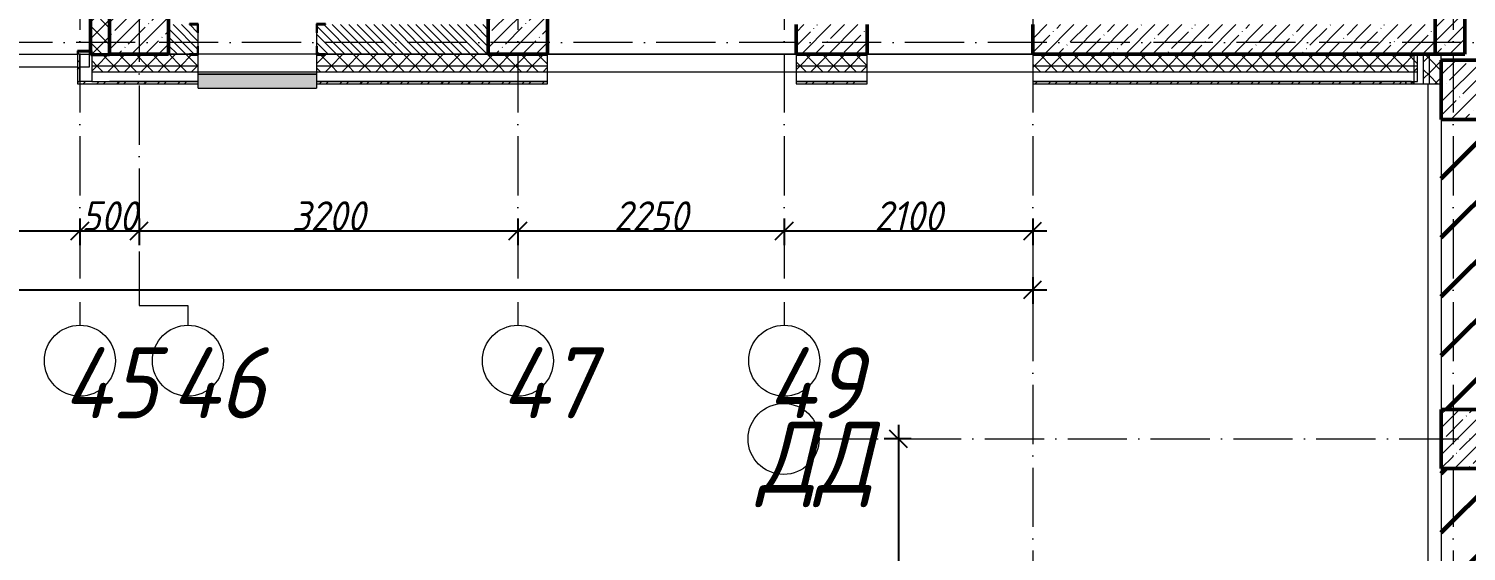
# Model space of a CAD drawing. Header units: millimetres. Extents: x -606178 to 312196, y -19338 to 632709.
# Drawn here: x -363262 to -351119, y 502776 to 507191 of the extents above; entities that cross this region are included whole.
import ezdxf

# ---------------------------------------------------------------- set-up
doc = ezdxf.new("R2010")
doc.units = ezdxf.units.MM
doc.linetypes.add('50_200_ШТРИХ_1Т_ш5_п1_п1_', pattern=[700, 500, -100, 0, -100])
for name, color, linetype, lineweight in [('6.4.1) Окр пт с инж. ПТ2.16', 3, 'Continuous', 60), ('A-____-____-DIMS', 7, 'Continuous', 9), ('A-GENM-____-MCUT', 7, 'Continuous', 25), ('A-GENM-____-OTLN', 7, 'Continuous', 9), ('A-GENM-____-OTLN-1', 7, 'Continuous', 25), ('A-GLAZ-____-OTLN', 7, 'Continuous', 9), ('A-WALL-____-MCUT', 7, 'Continuous', 13), ('A-WALL-____-MCUT-1', 7, 'Continuous', 9), ('A-WALL-____-MCUT-2', 7, 'Continuous', 50), ('A-WALL-____-OTLN', 7, 'Continuous', 9), ('A-WALL-____-PATT-1', 7, 'Continuous', 9), ('A-WALL-FNSH-MCUT-1', 7, 'Continuous', 9), ('S-COLS-____-MCUT', 7, 'Continuous', 50), ('S-COLS-____-OTLN', 7, 'Continuous', 9), ('S-GRID-____-IDEN', 7, 'Continuous', 9), ('S-GRID-____-OTLN', 7, 'Continuous', 9), ('S-GRID-____-OTLN-1', 7, '50_200_ШТРИХ_1Т_ш5_п1_п1_', 9)]:
    doc.layers.add(name, color=color, linetype=linetype, lineweight=lineweight)
doc.layers.add('A-GLAZ-____-OTLN-1', color=7, linetype='Continuous', lineweight=9, true_color=0xc0c0c0)
doc.styles.add('ISOCPEUR_I_9', font='isocpeui.ttf', dxfattribs={"width": 0.9, "height": 250})
doc.dimstyles.new('ISO-2_5_0_9К_БОЛЬШОЙ_ОСИ', dxfattribs={"dimscale": 304.8, "dimtxt": 248.995294, "dimasz": 0.492126, "dimexe": 0.393701, "dimexo": 0, "dimgap": 0, "dimtad": 1, "dimdec": 0, "dimzin": 0, "dimdsep": 46, "dimtxsty": 'ISOCPEUR_I_9', "dimblk1": 'OBLIQUE', "dimblk2": 'OBLIQUE', "dimsah": 1, "dimcen": 0.09, "dimdle": 0.393701, "dimazin": 0, "dimtfac": 1, "dimtdec": 4, "dimtix": 1, "dimtmove": 0, "dimatfit": 3, "dimfxl": 1, "dimtvp": 1, "dimtolj": 1, "dimtzin": 0, "dimarcsym": 2})
pattern_1 = [(45, (-425830.77, 451794.26), (-70.71068, 70.71068), []), (135, (-425830.77, 451794.26), (-70.71068, -70.71068), [])]
pattern_2 = [(45, (-425830.77, 451794.26), (-85.53659, 85.53659), []), (45, (-425773.75, 451794.26), (-85.53659, 85.53659), [])]
pattern_3 = [(45, (-425830.77, 451794.26), (-114.04925, 114.04925), []), (45, (-425716.72, 451794.26), (-114.04925, 114.04925), [201.612, -40.322, 3.353, -36.97])]

# ---------------------------------------------------------------- blocks, each defined once
blk = doc.blocks.new('BSC_Колонна _Прямоугольная - 500х500-V24-АР1_План отверстий 1 этажа в осях 1-64_Ю-ЯЯ')
at = {"layer": 'S-COLS-____-OTLN'}
h = blk.add_hatch(dxfattribs=at)
h.set_pattern_fill('FP_30', color=256, style=0, pattern_type=2)
h.set_pattern_definition([(45, (-63500, -55431.04), (-114.04925, 114.04925), []), (45, (-63385.95, -55431.04), (-114.04925, 114.04925), [201.613, -40.323, 3.353, -36.97])])
h.paths.add_polyline_path([(-250, -250), (250, -250), (250, 250), (-250, 250), (-250, 178)], flags=0)
at = {"layer": 'S-COLS-____-MCUT'}
for p, q in [((250, 250), (-250, 250)), ((-250, 250), (-250, -250)), ((250, -250), (250, 250)), ((-250, -250), (250, -250))]:
    blk.add_line(p, q, dxfattribs=at)
blk = doc.blocks.new('BSC_Колонна _Прямоугольная - 500х500-V43-АР1_План отверстий 1 этажа в осях 1-64_Ю-ЯЯ')
at = {"layer": 'S-COLS-____-OTLN'}
h = blk.add_hatch(dxfattribs=at)
h.set_pattern_fill('FP_50', color=256, style=0, pattern_type=2)
h.set_pattern_definition([(315, (-51931.04, 74750), (114.04925, 114.04925), []), (315, (-51931.04, 74635.95), (114.04925, 114.04925), [201.613, -40.323, 3.353, -36.97])])
h.paths.add_polyline_path([(-250, 250), (-250, -250), (250, -250), (250, 250)], flags=0)
at = {"layer": 'S-COLS-____-MCUT'}
for p, q in [((250, 250), (-250, 250)), ((-250, 250), (-250, -250)), ((250, -250), (250, 250)), ((-250, -250), (250, -250))]:
    blk.add_line(p, q, dxfattribs=at)
blk = doc.blocks.new('BSC_Колонна _Прямоугольная - 500х500-V65-АР1_План отверстий 1 этажа в осях 1-64_Ю-ЯЯ')
at = {"layer": 'S-COLS-____-OTLN'}
h = blk.add_hatch(dxfattribs=at)
h.set_pattern_fill('FP_73', color=256, style=0, pattern_type=2)
h.set_pattern_definition([(45, (-66700, -55431.04), (-114.04925, 114.04925), []), (45, (-66585.95, -55431.04), (-114.04925, 114.04925), [201.613, -40.323, 3.353, -36.97])])
h.paths.add_polyline_path([(-250, -250), (250, -250), (250, 250), (-250, 250), (-250, 178)], flags=0)
at = {"layer": 'S-COLS-____-MCUT'}
for p, q in [((250, 250), (-250, 250)), ((-250, 250), (-250, -250)), ((250, -250), (250, 250)), ((-250, -250), (250, -250))]:
    blk.add_line(p, q, dxfattribs=at)
blk = doc.blocks.new('BSC_Колонна _Прямоугольная - 500х500-V134-АР1_План отверстий 1 этажа в осях 1-64_Ю-ЯЯ')
at = {"layer": 'S-COLS-____-OTLN'}
h = blk.add_hatch(dxfattribs=at)
h.set_pattern_fill('FP_145', color=256, style=0, pattern_type=2)
h.set_pattern_definition([(45, (-74750, -54881.04), (-114.04925, 114.04925), []), (45, (-74635.95, -54881.04), (-114.04925, 114.04925), [201.613, -40.323, 3.353, -36.97])])
h.paths.add_polyline_path([(-250, -250), (250, -250), (250, 250), (-250, 250), (-250, -79)], flags=0)
at = {"layer": 'S-COLS-____-MCUT'}
for p, q in [((250, 250), (-250, 250)), ((-250, 250), (-250, -250)), ((250, -250), (250, 250)), ((-250, -250), (250, -250))]:
    blk.add_line(p, q, dxfattribs=at)
blk = doc.blocks.new('Фахверк_СКБ_Уголок - 250_2700-27497298-АР1_План отверстий 1 этажа в осях 1-64_Ю-ЯЯ')
at = {"layer": 'A-GENM-____-MCUT'}
for p, q in [((200, 181), (125, 181)), ((125, 181), (125, 106)), ((131, 106), (131, 175)), ((131, 175), (200, 175)), ((200, 175), (200, 181)), ((125, 106), (131, 106)), ((131, -6), (125, -6)), ((125, -6), (125, -81)), ((125, -81), (200, -81)), ((131, -75), (131, -6)), ((200, -75), (131, -75)), ((200, -81), (200, -75))]:
    blk.add_line(p, q, dxfattribs=at)
blk = doc.blocks.new('Отлив_СКБ - Отлив витража_120_НВФ-31885283-АР1_План отверстий 1 этажа в осях 1-64_Ю-ЯЯ')
at = {"layer": 'A-GLAZ-____-OTLN-1'}
for points in [[(426, -2), (1000, -2), (1000, 0), (0, 0), (0, -2)], [(426, -120), (1000, -120), (1000, -2), (0, -2), (0, -120)]]:
    blk.add_hatch(color=256, dxfattribs=at).paths.add_polyline_path(points, flags=0)
at = {"layer": 'A-GLAZ-____-OTLN'}
for p, q in [((0, 0), (1000, 0)), ((1000, -2), (0, -2)), ((0, -120), (0, -83)), ((0, -120), (1000, -120)), ((1000, -83), (1000, -120))]:
    blk.add_line(p, q, dxfattribs=at)
blk = doc.blocks.new('Стены 12 - Стены 4-31630503-АР1_План отверстий 1 этажа в осях 1-64_Ю-ЯЯ')
at = {"layer": 'A-WALL-____-MCUT'}
for p, q in [((-1799, 41060), (-1799, 41010)), ((-1779, 41060), (-1799, 41060)), ((-1779, 41010), (-1779, 41060)), ((-1799, 41010), (-1779, 41010))]:
    blk.add_line(p, q, dxfattribs=at)
blk = doc.blocks.new('О_Общий_Откосы металлические_СКБ_Боковой - О_Общий_Откосы металлические_СКБ_Боковой-32003644-АР1_План отверстий 1 этажа в осях 1-64_Ю-ЯЯ')
at = {"layer": 'A-GENM-____-MCUT'}
for p, q in [((120, 0), (0, 0)), ((0, 0), (0, -30)), ((120, -30), (120, 0)), ((0, -30), (7, -30)), ((7, -30), (7, -7)), ((7, -7), (113, -7)), ((113, -7), (113, -37)), ((113, -37), (270, -37)), ((270, -30), (120, -30)), ((270, -37), (270, -30))]:
    blk.add_line(p, q, dxfattribs=at)
blk = doc.blocks.new('Ось сетки - Круг_Ø6_00__ISO-2_5_0_9K_-25732049-АР1_План отверстий 1 этажа в осях 1-64_Ю-ЯЯ')
at = {"layer": 'S-GRID-____-IDEN'}
blk.add_circle((0, 0), 3, dxfattribs=at)
blk = doc.blocks.new('_Oblique')
at = {"color": 0, "linetype": 'ByBlock', "lineweight": -2}
blk.add_line((-0.5, -0.5), (0.5, 0.5), dxfattribs=at)
blk = doc.blocks.new('*D4340')
at = {"layer": 'A-____-____-DIMS', "color": 0, "lineweight": -2, "transparency": 16777216}
for p, q in [((-368331, 505589), (-368331, 505363)), ((-362831, 505589), (-362831, 505363)), ((-368451, 505483), (-362711, 505483))]:
    blk.add_line(p, q, dxfattribs=at)
at = {"layer": 'Defpoints', "color": 0, "transparency": 16777216}
for p in [(-368331, 505589), (-362831, 505589), (-362831, 505483)]:
    blk.add_point(p, dxfattribs=at)
at = {"layer": 'A-____-____-DIMS', "color": 0, "lineweight": -2, "transparency": 16777216, "xscale": 150, "yscale": 150, "zscale": 150, "rotation": 180}
blk.add_blockref('_Oblique', (-368331, 505483), dxfattribs=at)
at = {"layer": 'A-____-____-DIMS', "color": 0, "lineweight": -2, "transparency": 16777216, "xscale": 150, "yscale": 150, "zscale": 150}
blk.add_blockref('_Oblique', (-362831, 505483), dxfattribs=at)
at = {"layer": 'A-____-____-DIMS', "color": 0, "transparency": 16777216, "insert": (-365581, 505608), "char_height": 250, "width": 758.48, "attachment_point": 5, "style": 'ISOCPEUR_I_9'}
blk.add_mtext('\\A1;5500', dxfattribs=at)
blk = doc.blocks.new('*D4341')
at = {"layer": 'A-____-____-DIMS', "color": 0, "lineweight": -2, "transparency": 16777216}
for p, q in [((-362831, 505589), (-362831, 505363)), ((-362331, 505589), (-362331, 505363)), ((-362951, 505483), (-362211, 505483))]:
    blk.add_line(p, q, dxfattribs=at)
at = {"layer": 'Defpoints', "color": 0, "transparency": 16777216}
for p in [(-362831, 505589), (-362331, 505589), (-362331, 505483)]:
    blk.add_point(p, dxfattribs=at)
at = {"layer": 'A-____-____-DIMS', "color": 0, "lineweight": -2, "transparency": 16777216, "xscale": 150, "yscale": 150, "zscale": 150, "rotation": 180}
blk.add_blockref('_Oblique', (-362831, 505483), dxfattribs=at)
at = {"layer": 'A-____-____-DIMS', "color": 0, "lineweight": -2, "transparency": 16777216, "xscale": 150, "yscale": 150, "zscale": 150}
blk.add_blockref('_Oblique', (-362331, 505483), dxfattribs=at)
at = {"layer": 'A-____-____-DIMS', "color": 0, "transparency": 16777216, "insert": (-362581, 505608), "char_height": 250, "width": 568.86, "attachment_point": 5, "style": 'ISOCPEUR_I_9'}
blk.add_mtext('\\A1;500', dxfattribs=at)
blk = doc.blocks.new('*D4342')
at = {"layer": 'A-____-____-DIMS', "color": 0, "lineweight": -2, "transparency": 16777216}
for p, q in [((-362331, 505589), (-362331, 505363)), ((-359131, 505589), (-359131, 505363)), ((-362451, 505483), (-359011, 505483))]:
    blk.add_line(p, q, dxfattribs=at)
at = {"layer": 'Defpoints', "color": 0, "transparency": 16777216}
for p in [(-362331, 505589), (-359131, 505589), (-359131, 505483)]:
    blk.add_point(p, dxfattribs=at)
at = {"layer": 'A-____-____-DIMS', "color": 0, "lineweight": -2, "transparency": 16777216, "xscale": 150, "yscale": 150, "zscale": 150, "rotation": 180}
blk.add_blockref('_Oblique', (-362331, 505483), dxfattribs=at)
at = {"layer": 'A-____-____-DIMS', "color": 0, "lineweight": -2, "transparency": 16777216, "xscale": 150, "yscale": 150, "zscale": 150}
blk.add_blockref('_Oblique', (-359131, 505483), dxfattribs=at)
at = {"layer": 'A-____-____-DIMS', "color": 0, "transparency": 16777216, "insert": (-360731, 505608), "char_height": 250, "width": 758.48, "attachment_point": 5, "style": 'ISOCPEUR_I_9'}
blk.add_mtext('\\A1;3200', dxfattribs=at)
blk = doc.blocks.new('*D4343')
at = {"layer": 'A-____-____-DIMS', "color": 0, "lineweight": -2, "transparency": 16777216}
for p, q in [((-359131, 505589), (-359131, 505363)), ((-356881, 505589), (-356881, 505363)), ((-359251, 505483), (-356761, 505483))]:
    blk.add_line(p, q, dxfattribs=at)
at = {"layer": 'Defpoints', "color": 0, "transparency": 16777216}
for p in [(-359131, 505589), (-356881, 505589), (-356881, 505483)]:
    blk.add_point(p, dxfattribs=at)
at = {"layer": 'A-____-____-DIMS', "color": 0, "lineweight": -2, "transparency": 16777216, "xscale": 150, "yscale": 150, "zscale": 150, "rotation": 180}
blk.add_blockref('_Oblique', (-359131, 505483), dxfattribs=at)
at = {"layer": 'A-____-____-DIMS', "color": 0, "lineweight": -2, "transparency": 16777216, "xscale": 150, "yscale": 150, "zscale": 150}
blk.add_blockref('_Oblique', (-356881, 505483), dxfattribs=at)
at = {"layer": 'A-____-____-DIMS', "color": 0, "transparency": 16777216, "insert": (-358006, 505608), "char_height": 250, "width": 758.48, "attachment_point": 5, "style": 'ISOCPEUR_I_9'}
blk.add_mtext('\\A1;2250', dxfattribs=at)
blk = doc.blocks.new('*D4344')
at = {"layer": 'A-____-____-DIMS', "color": 0, "lineweight": -2, "transparency": 16777216}
for p, q in [((-356881, 505589), (-356881, 505363)), ((-354781, 505589), (-354781, 505363)), ((-357001, 505483), (-354661, 505483))]:
    blk.add_line(p, q, dxfattribs=at)
at = {"layer": 'Defpoints', "color": 0, "transparency": 16777216}
for p in [(-356881, 505589), (-354781, 505589), (-354781, 505483)]:
    blk.add_point(p, dxfattribs=at)
at = {"layer": 'A-____-____-DIMS', "color": 0, "lineweight": -2, "transparency": 16777216, "xscale": 150, "yscale": 150, "zscale": 150, "rotation": 180}
blk.add_blockref('_Oblique', (-356881, 505483), dxfattribs=at)
at = {"layer": 'A-____-____-DIMS', "color": 0, "lineweight": -2, "transparency": 16777216, "xscale": 150, "yscale": 150, "zscale": 150}
blk.add_blockref('_Oblique', (-354781, 505483), dxfattribs=at)
at = {"layer": 'A-____-____-DIMS', "color": 0, "transparency": 16777216, "insert": (-355831, 505608), "char_height": 250, "width": 701.02, "attachment_point": 5, "style": 'ISOCPEUR_I_9'}
blk.add_mtext('\\A1;2100', dxfattribs=at)
blk = doc.blocks.new('*D4410')
at = {"layer": 'A-____-____-DIMS', "color": 0, "lineweight": -2, "transparency": 16777216}
for p, q in [((-428181, 505092), (-428181, 504866)), ((-354781, 505092), (-354781, 504866)), ((-428301, 504986), (-354661, 504986))]:
    blk.add_line(p, q, dxfattribs=at)
at = {"layer": 'Defpoints', "color": 0, "transparency": 16777216}
for p in [(-428181, 505092), (-354781, 505092), (-354781, 504986)]:
    blk.add_point(p, dxfattribs=at)
at = {"layer": 'A-____-____-DIMS', "color": 0, "lineweight": -2, "transparency": 16777216, "xscale": 150, "yscale": 150, "zscale": 150, "rotation": 180}
blk.add_blockref('_Oblique', (-428181, 504986), dxfattribs=at)
at = {"layer": 'A-____-____-DIMS', "color": 0, "lineweight": -2, "transparency": 16777216, "xscale": 150, "yscale": 150, "zscale": 150}
blk.add_blockref('_Oblique', (-354781, 504986), dxfattribs=at)
at = {"layer": 'A-____-____-DIMS', "color": 0, "transparency": 16777216, "insert": (-391481, 505113), "char_height": 250, "width": 971.08, "attachment_point": 5, "style": 'ISOCPEUR_I_9'}
blk.add_mtext('\\A1;73400', dxfattribs=at)
blk = doc.blocks.new('*D4483')
at = {"layer": 'A-____-____-DIMS', "color": 0, "lineweight": -2, "transparency": 16777216}
for p, q in [((-355915, 503845), (-355915, 498005)), ((-355809, 503725), (-356035, 503725)), ((-355809, 498125), (-356035, 498125))]:
    blk.add_line(p, q, dxfattribs=at)
at = {"layer": 'Defpoints', "color": 0, "transparency": 16777216}
for p in [(-355809, 503725), (-355915, 498125), (-355809, 498125)]:
    blk.add_point(p, dxfattribs=at)
at = {"layer": 'A-____-____-DIMS', "color": 0, "lineweight": -2, "transparency": 16777216, "xscale": 150, "yscale": 150, "zscale": 150}
for p, rotation in [((-355915, 503725), 90), ((-355915, 498125), 270)]:
    blk.add_blockref('_Oblique', p, dxfattribs=dict(at, rotation=rotation))
at = {"layer": 'A-____-____-DIMS', "color": 0, "transparency": 16777216, "insert": (-356040, 500925), "char_height": 250, "width": 758.48, "attachment_point": 5, "rotation": 90, "style": 'ISOCPEUR_I_9'}
blk.add_mtext('\\A1;5600', dxfattribs=at)

msp = doc.modelspace()

# ---------------------------------------------------------------- hatches: boundary and pattern name
at = {"layer": '6.4.1) Окр пт с инж. ПТ2.16'}
h = msp.add_hatch(dxfattribs=at)
h.set_pattern_fill('ANSI31', color=256, scale=111)
h.paths.add_polyline_path([(-348330.7712, 511175.3011), (-348330.7712, 511675.3011), (-348330.7712, 514675.3011), (-348330.7712, 515175.3011), (-348330.7712, 518375.3011), (-348330.7712, 518875.3011), (-348330.7712, 521675.3011), (-348630.7712, 521675.3011), (-350580.7712, 521675.3011), (-350880.7712, 521675.3011), (-350880.7712, 519475.3011), (-350580.7712, 519475.3011), (-350580.7712, 518975.3011), (-350820.7712, 518975.3011), (-350820.7712, 518575.3011), (-350880.7712, 518575.3011), (-350880.7712, 516475.3011), (-350820.7712, 516475.3011), (-350820.7712, 515430.3011), (-350820.7712, 515080.3011), (-350820.7712, 514975.3011), (-350830.7712, 506925.3011), (-350830.7712, 506425.3011), (-350880.7712, 506425.3011), (-350880.7712, 506325.3011), (-351080.7712, 506325.3011), (-351080.7712, 506425.3011), (-351330.7712, 506425.3011), (-351330.7712, 503975.3011), (-350830.7712, 503975.3011), (-350830.7712, 503475.3011), (-350880.7712, 503475.3011), (-350880.7712, 503375.3011), (-351080.7712, 503375.3011), (-351080.7712, 503475.3011), (-351330.7712, 503475.3011), (-351330.7712, 499295.4397), (-348330.7712, 499295.4397), (-348330.7712, 502975.3011), (-348330.7712, 503375.3011), (-348336.7712, 503375.3011), (-348336.7712, 503475.3011), (-348330.7712, 503475.3011), (-348330.7712, 503975.3011), (-348330.7712, 504475.3011), (-348330.7712, 506975.3011), (-348330.7712, 507475.3011)])
at = {"layer": 'A-WALL-____-PATT-1'}
h = msp.add_hatch(dxfattribs=at)
h.set_pattern_fill('FP_13', color=256, style=0, pattern_type=2)
h.set_pattern_definition(pattern_3)
h.paths.add_polyline_path([(-351169.2767, 506975.3011), (-351130.7712, 506975.3011), (-351130.7712, 514975.3011), (-351380.7712, 514975.3011), (-351380.7712, 506975.3011)], flags=0)
h = msp.add_hatch(dxfattribs=at)
h.set_pattern_fill('FP_1', color=256, style=0, pattern_type=2)
h.set_pattern_definition(pattern_1)
h.paths.add_polyline_path([(-362730.7712, 506975.3011), (-362580.7712, 506975.3011), (-362580.7712, 510825.3011), (-362730.7712, 510825.3011), (-362730.7712, 507403.632)], flags=0)
h = msp.add_hatch(dxfattribs=at)
h.set_pattern_fill('FP_6', color=256, style=0, pattern_type=2)
h.set_pattern_definition([(135, (-425830.77, 451794.26), (-35.35534, -35.35534), [])])
h.paths.add_polyline_path([(-359380.7712, 506975.3011), (-359380.7712, 507225.3011), (-360824.7712, 507225.3011), (-360824.7712, 507156.3011), (-360830.7712, 507156.3011), (-360830.7712, 507044.3011), (-360824.7712, 507044.3011), (-360824.7712, 506975.3011), (-360448.6552, 506975.3011)], flags=0)
h.paths.add_polyline_path([(-361836.7712, 506975.3011), (-361836.7712, 507044.3011), (-361830.7712, 507044.3011), (-361830.7712, 507156.3011), (-361836.7712, 507156.3011), (-361836.7712, 507225.3011), (-362080.7712, 507225.3011), (-362080.7712, 506975.3011), (-361905.7712, 506975.3011)], flags=0)
h = msp.add_hatch(dxfattribs=at)
h.set_pattern_fill('FP_13', color=256, style=0, pattern_type=2)
h.set_pattern_definition(pattern_3)
h.paths.add_polyline_path([(-351530.7712, 506975.3011), (-351380.7712, 506975.3011), (-351380.7712, 507225.3011), (-354780.7712, 507225.3011), (-354780.7712, 506975.3011), (-351611.1519, 506975.3011)], flags=0)
h.paths.add_polyline_path([(-356180.7712, 506975.3011), (-356180.7712, 507225.3011), (-356780.7712, 507225.3011), (-356780.7712, 506975.3011)], flags=0)
h = msp.add_hatch(dxfattribs=at)
h.set_pattern_fill('FP_3', color=256, style=0, pattern_type=2)
h.set_pattern_definition(pattern_2)
h.paths.add_polyline_path([(-362830.7712, 506725.3011), (-362830.7712, 506975.3011), (-362850.7712, 506975.3011), (-362850.7712, 506725.3011)], flags=0)
h = msp.add_hatch(dxfattribs=at)
h.set_pattern_fill('FP_1', color=256, style=0, pattern_type=2)
h.set_pattern_definition(pattern_1)
h.paths.add_polyline_path([(-351530.7712, 506875.3011), (-351530.7712, 506975.3011), (-354780.7712, 506975.3011), (-354780.7712, 506875.3011), (-351611.1519, 506875.3011)], flags=0)
h.paths.add_polyline_path([(-356180.7712, 506875.3011), (-356180.7712, 506975.3011), (-356780.7712, 506975.3011), (-356780.7712, 506875.3011)], flags=0)
h.paths.add_polyline_path([(-361905.7712, 506875.3011), (-361830.7712, 506875.3011), (-361830.7712, 506969.3011), (-361905.7712, 506969.3011), (-361905.7712, 506975.3011), (-362730.7712, 506975.3011), (-362730.7712, 506875.3011), (-362080.7712, 506875.3011)], flags=0)
h.paths.add_polyline_path([(-360755.7712, 506875.3011), (-358880.7712, 506875.3011), (-358880.7712, 506975.3011), (-360755.7712, 506975.3011), (-360755.7712, 506969.3011), (-360830.7712, 506969.3011), (-360830.7712, 506875.3011), (-360824.7712, 506875.3011)], flags=0)
h = msp.add_hatch(dxfattribs=at)
h.set_pattern_fill('FP_1', color=256, style=0, pattern_type=2)
h.set_pattern_definition(pattern_1)
h.paths.add_polyline_path([(-353378.6526, 506825.3011), (-351530.7712, 506825.3011), (-351530.7712, 506875.3011), (-354780.7712, 506875.3011), (-354780.7712, 506825.3011)], flags=0)
h.paths.add_polyline_path([(-356780.7712, 506825.3011), (-356180.7712, 506825.3011), (-356180.7712, 506875.3011), (-356780.7712, 506875.3011)], flags=0)
h.paths.add_polyline_path([(-358880.7712, 506825.3011), (-358880.7712, 506875.3011), (-360830.7712, 506875.3011), (-360830.7712, 506825.3011), (-360448.6552, 506825.3011)], flags=0)
h.paths.add_polyline_path([(-362580.7712, 506825.3011), (-361830.7712, 506825.3011), (-361830.7712, 506875.3011), (-362730.7712, 506875.3011), (-362730.7712, 506825.3011)], flags=0)
h = msp.add_hatch(dxfattribs=at)
h.set_pattern_fill('FP_1', color=256, style=0, pattern_type=2)
h.set_pattern_definition(pattern_1)
h.paths.add_polyline_path([(-351430.7712, 494725.3011), (-351430.7712, 494775.3011), (-351480.7712, 494775.3011), (-351480.7712, 494725.3011)], flags=0)
h.paths.add_polyline_path([(-351430.7712, 506725.3011), (-351430.7712, 506975.3011), (-351480.7712, 506975.3011), (-351480.7712, 506725.3011)], flags=0)
h = msp.add_hatch(dxfattribs=at)
h.set_pattern_fill('FP_1', color=256, style=0, pattern_type=2)
h.set_pattern_definition(pattern_1)
h.paths.add_polyline_path([(-351430.7712, 494725.3011), (-351330.7712, 494725.3011), (-351330.7712, 494775.3011), (-351430.7712, 494775.3011)], flags=0)
h.paths.add_polyline_path([(-351330.7712, 506725.3011), (-351330.7712, 506975.3011), (-351430.7712, 506975.3011), (-351430.7712, 506725.3011)], flags=0)
h = msp.add_hatch(dxfattribs=at)
h.set_pattern_fill('FP_3', color=256, style=0, pattern_type=2)
h.set_pattern_definition(pattern_2)
h.paths.add_polyline_path([(-351630.7712, 506725.3011), (-351630.7712, 506745.3011), (-354780.7712, 506745.3011), (-354780.7712, 506725.3011), (-353378.6526, 506725.3011)], flags=0)
h.paths.add_polyline_path([(-356780.7712, 506725.3011), (-356180.7712, 506725.3011), (-356180.7712, 506745.3011), (-356780.7712, 506745.3011)], flags=0)
h.paths.add_polyline_path([(-358880.7712, 506725.3011), (-358880.7712, 506745.3011), (-360830.7712, 506745.3011), (-360830.7712, 506725.3011), (-360448.6552, 506725.3011)], flags=0)
h.paths.add_polyline_path([(-362216.1559, 506725.3011), (-361830.7712, 506725.3011), (-361830.7712, 506745.3011), (-362830.7712, 506745.3011), (-362830.7712, 506725.3011)], flags=0)
h = msp.add_hatch(dxfattribs=at)
h.set_pattern_fill('FP_3', color=256, style=0, pattern_type=2)
h.set_pattern_definition(pattern_2)
h.paths.add_polyline_path([(-351560.7712, 506725.3011), (-351560.7712, 506735.3011), (-351580.7712, 506735.3011), (-351580.7712, 506725.3011)], flags=0)

# ---------------------------------------------------------------- linework, layer by layer
at = {"layer": 'A-WALL-____-MCUT'}
for p, q in [((-361830.7712, 507044.3011), (-361830.7712, 507156.3011)), ((-360830.7712, 507156.3011), (-360830.7712, 507044.3011)), ((-362730.7712, 506975.3011), (-362730.7712, 506745.3011)), ((-362580.7712, 506975.3011), (-362730.7712, 506975.3011)), ((-362080.7712, 506975.3011), (-361905.7712, 506975.3011)), ((-361905.7712, 506975.3011), (-362080.7712, 506975.3011)), ((-361830.7712, 506745.3011), (-361830.7712, 506969.3011)), ((-360830.7712, 506969.3011), (-360830.7712, 506745.3011)), ((-360755.7712, 506975.3011), (-359380.7712, 506975.3011)), ((-359380.7712, 506975.3011), (-360755.7712, 506975.3011)), ((-358880.7712, 506745.3011), (-358880.7712, 506975.3011)), ((-356780.7712, 506975.3011), (-356780.7712, 506745.3011)), ((-356180.7712, 506745.3011), (-356180.7712, 506975.3011)), ((-354780.7712, 506975.3011), (-354780.7712, 506745.3011)), ((-351560.7712, 506975.3011), (-351560.7712, 506725.3011)), ((-351530.7712, 506745.3011), (-351530.7712, 506975.3011)), ((-351330.7712, 506925.3011), (-351330.7712, 506975.3011)), ((-362730.7712, 506745.3011), (-361830.7712, 506745.3011)), ((-361830.7712, 506745.3011), (-362580.7712, 506745.3011)), ((-360830.7712, 506745.3011), (-358880.7712, 506745.3011)), ((-358880.7712, 506745.3011), (-360830.7712, 506745.3011)), ((-356780.7712, 506745.3011), (-356180.7712, 506745.3011)), ((-356180.7712, 506745.3011), (-356780.7712, 506745.3011)), ((-354780.7712, 506745.3011), (-351530.7712, 506745.3011)), ((-351630.7712, 506745.3011), (-354780.7712, 506745.3011)), ((-351560.7712, 506725.3011), (-351330.7712, 506725.3011))]:
    msp.add_line(p, q, dxfattribs=at)
at = {"layer": 'A-WALL-____-MCUT-1'}
for p, q in [((-362742.7712, 506975.3011), (-362742.7712, 510825.3011)), ((-362736.7712, 506975.3011), (-362736.7712, 510825.3011)), ((-361830.7712, 506875.3011), (-362730.7712, 506875.3011)), ((-358880.7712, 506875.3011), (-360830.7712, 506875.3011)), ((-356180.7712, 506875.3011), (-356780.7712, 506875.3011)), ((-351530.7712, 506875.3011), (-354780.7712, 506875.3011)), ((-351480.7712, 506725.3011), (-351480.7712, 506975.3011)), ((-351430.7712, 506725.3011), (-351430.7712, 506975.3011)), ((-361830.7712, 506825.3011), (-362730.7712, 506825.3011)), ((-358880.7712, 506825.3011), (-360830.7712, 506825.3011)), ((-356180.7712, 506825.3011), (-356780.7712, 506825.3011)), ((-351530.7712, 506825.3011), (-354780.7712, 506825.3011))]:
    msp.add_line(p, q, dxfattribs=at)
at = {"layer": 'A-WALL-____-MCUT-2'}
for p, q in [((-351130.7712, 506975.3011), (-351130.7712, 514975.3011)), ((-351380.7712, 510625.3011), (-351380.7712, 506975.3011)), ((-356780.7712, 507225.3011), (-356780.7712, 506975.3011)), ((-356180.7712, 506975.3011), (-356180.7712, 507225.3011)), ((-354780.7712, 507225.3011), (-354780.7712, 506975.3011)), ((-356780.7712, 506975.3011), (-356180.7712, 506975.3011)), ((-351130.7712, 506975.3011), (-354780.7712, 506975.3011))]:
    msp.add_line(p, q, dxfattribs=at)
at = {"layer": 'A-WALL-____-OTLN'}
for p, q in [((-365210.7712, 506975.3011), (-362850.7712, 506975.3011)), ((-362850.7712, 506865.3011), (-365210.7712, 506865.3011)), ((-362830.7712, 506975.3011), (-362750.7712, 506975.3011)), ((-362750.7712, 506865.3011), (-362830.7712, 506865.3011)), ((-362750.7712, 506975.3011), (-362750.7712, 506865.3011)), ((-360830.7712, 506975.3011), (-361830.7712, 506975.3011)), ((-358880.7712, 506975.3011), (-356780.7712, 506975.3011)), ((-356780.7712, 506975.3011), (-358880.7712, 506975.3011)), ((-356180.7712, 506975.3011), (-354780.7712, 506975.3011)), ((-354780.7712, 506975.3011), (-356180.7712, 506975.3011)), ((-360830.7712, 506825.3011), (-361830.7712, 506825.3011)), ((-356780.7712, 506825.3011), (-358880.7712, 506825.3011)), ((-354780.7712, 506825.3011), (-356180.7712, 506825.3011)), ((-351440.7712, 494835.3011), (-351440.7712, 506725.3011)), ((-351330.7712, 506425.3011), (-351330.7712, 503975.3011)), ((-351330.7712, 503475.3011), (-351330.7712, 498225.3011))]:
    msp.add_line(p, q, dxfattribs=at)
at = {"layer": 'A-WALL-FNSH-MCUT-1'}
for p, q in [((-362750.7712, 510825.3011), (-362750.7712, 506975.3011)), ((-362730.7712, 506975.3011), (-362730.7712, 510825.3011)), ((-362850.7712, 506975.3011), (-362850.7712, 506725.3011)), ((-362830.7712, 506975.3011), (-362850.7712, 506975.3011)), ((-362830.7712, 506745.3011), (-362830.7712, 506975.3011)), ((-362750.7712, 506975.3011), (-362730.7712, 506975.3011)), ((-362730.7712, 506745.3011), (-362830.7712, 506745.3011)), ((-361830.7712, 506725.3011), (-361830.7712, 506745.3011)), ((-360830.7712, 506745.3011), (-360830.7712, 506725.3011)), ((-358880.7712, 506725.3011), (-358880.7712, 506745.3011)), ((-356780.7712, 506745.3011), (-356780.7712, 506725.3011)), ((-356180.7712, 506725.3011), (-356180.7712, 506745.3011)), ((-354780.7712, 506745.3011), (-354780.7712, 506725.3011)), ((-351630.7712, 506725.3011), (-351630.7712, 506745.3011)), ((-362850.7712, 506725.3011), (-361830.7712, 506725.3011)), ((-360830.7712, 506725.3011), (-358880.7712, 506725.3011)), ((-356780.7712, 506725.3011), (-356180.7712, 506725.3011)), ((-354780.7712, 506725.3011), (-351630.7712, 506725.3011)), ((-351560.7712, 506735.3011), (-351580.7712, 506735.3011)), ((-351580.7712, 506735.3011), (-351580.7712, 506725.3011)), ((-351580.7712, 506725.3011), (-351560.7712, 506725.3011))]:
    msp.add_line(p, q, dxfattribs=at)
at = {"layer": 'S-GRID-____-OTLN'}
for p, q in [((-362330.7712, 504852.8552), (-361918.0128, 504852.8552)), ((-361918.0128, 504852.8552), (-361918.0128, 504685.847))]:
    msp.add_line(p, q, dxfattribs=at)
at = {"layer": 'S-GRID-____-OTLN-1'}
for p, q in [((-362830.7712, 542687.1106), (-362830.7712, 504685.847)), ((-359130.7712, 542687.1106), (-359130.7712, 504685.847)), ((-356880.7712, 542687.1106), (-356880.7712, 504685.847)), ((-354780.7712, 542687.1106), (-354780.7712, 491375.8881)), ((-351230.7712, 542687.1106), (-351230.7712, 491375.8881)), ((-362330.7712, 542415.4959), (-362330.7712, 504852.8552)), ((-321756.3646, 507075.3011), (-430499.5414, 507075.3011)), ((-356586.1335, 503725.3011), (-321756.3646, 503725.3011))]:
    msp.add_line(p, q, dxfattribs=at)

# ---------------------------------------------------------------- block references
at = {"layer": 'A-GENM-____-OTLN'}
msp.add_blockref('О_Общий_Откосы металлические_СКБ_Боковой - О_Общий_Откосы металлические_СКБ_Боковой-32003644-АР1_План отверстий 1 этажа в осях 1-64_Ю-ЯЯ', (-362850.7712, 507005.3011), dxfattribs=at)
at = {"layer": 'A-GENM-____-OTLN-1', "rotation": 180}
msp.add_blockref('Фахверк_СКБ_Уголок - 250_2700-27497298-АР1_План отверстий 1 этажа в осях 1-64_Ю-ЯЯ', (-361705.7712, 507150.3011), dxfattribs=at)
at = {"layer": 'A-GENM-____-OTLN-1'}
msp.add_blockref('Фахверк_СКБ_Уголок - 250_2700-27497298-АР1_План отверстий 1 этажа в осях 1-64_Ю-ЯЯ', (-360955.7712, 507050.3011), dxfattribs=at)
at = {"layer": 'A-GLAZ-____-OTLN'}
msp.add_blockref('Отлив_СКБ - Отлив витража_120_НВФ-31885283-АР1_План отверстий 1 этажа в осях 1-64_Ю-ЯЯ', (-361830.7712, 506808.3011), dxfattribs=at)
at = {"layer": 'A-WALL-____-OTLN', "rotation": 89.9999999999999}
msp.add_blockref('Стены 12 - Стены 4-31630503-АР1_План отверстий 1 этажа в осях 1-64_Ю-ЯЯ', (-310570.5292, 508523.8129), dxfattribs=at)
at = {"layer": 'S-COLS-____-OTLN'}
for name, p in [('BSC_Колонна _Прямоугольная - 500х500-V24-АР1_План отверстий 1 этажа в осях 1-64_Ю-ЯЯ', (-362330.7712, 507225.3011)), ('BSC_Колонна _Прямоугольная - 500х500-V65-АР1_План отверстий 1 этажа в осях 1-64_Ю-ЯЯ', (-359130.7712, 507225.3011)), ('BSC_Колонна _Прямоугольная - 500х500-V134-АР1_План отверстий 1 этажа в осях 1-64_Ю-ЯЯ', (-351080.7712, 506675.3011))]:
    msp.add_blockref(name, p, dxfattribs=at)
at = {"layer": 'S-COLS-____-OTLN', "rotation": 89.9999999999999}
msp.add_blockref('BSC_Колонна _Прямоугольная - 500х500-V43-АР1_План отверстий 1 этажа в осях 1-64_Ю-ЯЯ', (-351080.7712, 503725.3011), dxfattribs=at)
at = {"layer": 'S-GRID-____-IDEN', "xscale": 99.99999999999993, "yscale": 99.99999999999993, "zscale": 99.99999999999993}
for p, rotation in [((-362830.7712, 504385.847), 180), ((-361918.0128, 504385.847), 180), ((-359130.7712, 504385.847), 180), ((-356880.7712, 504385.847), 180), ((-356886.1335, 503725.3011), 269.9999999999995)]:
    msp.add_blockref('Ось сетки - Круг_Ø6_00__ISO-2_5_0_9K_-25732049-АР1_План отверстий 1 этажа в осях 1-64_Ю-ЯЯ', p, dxfattribs=dict(at, rotation=rotation))

# ---------------------------------------------------------------- texts
at = {"layer": 'S-GRID-____-IDEN', "char_height": 600, "attachment_point": 1, "style": 'ISOCPEUR_I_9'}
for s, insert, width in [('45', (-362974.1429, 504499.7806), 425.696062), ('46', (-362061.3845, 504499.7806), 425.696062), ('47', (-359274.1429, 504499.7806), 425.696062), ('49', (-357024.1429, 504499.7806), 425.696062), ('ДД', (-357100.213, 503871.9336), 505.063125)]:
    msp.add_mtext(s, dxfattribs=dict(at, insert=insert, width=width))

# ---------------------------------------------------------------- dimensions: what is measured, and where the dimension line sits
at = {"layer": 'A-____-____-DIMS'}
for base, p1, p2, override, picture, middle in [((-362830.7712, 505482.7262), (-368330.7712, 505588.7923), (-362830.7712, 505588.7923), {"dimpost": '<>', "dimfxl": 5500}, '*D4340', (-365580.7712, 505607.7262)), ((-362330.7712, 505482.7262), (-362830.7712, 505588.7923), (-362330.7712, 505588.7923), {"dimpost": '<>', "dimfxl": 500}, '*D4341', (-362580.7712, 505607.7262)), ((-359130.7712, 505482.7262), (-362330.7712, 505588.7923), (-359130.7712, 505588.7923), {"dimpost": '<>', "dimfxl": 3200}, '*D4342', (-360730.7712, 505607.7262)), ((-356880.7712, 505482.7262), (-359130.7712, 505588.7923), (-356880.7712, 505588.7923), {"dimpost": '<>', "dimfxl": 2250}, '*D4343', (-358005.7712, 505607.7262)), ((-354780.7712, 505482.7262), (-356880.7712, 505588.7923), (-354780.7712, 505588.7923), {"dimpost": '<>', "dimfxl": 2100}, '*D4344', (-355830.7712, 505607.7262)), ((-354780.7712, 504985.926), (-428180.7712, 505091.992), (-354780.7712, 505091.992), {"dimpost": '<>', "dimfxl": 73400}, '*D4410', (-391480.7712, 505112.5358))]:
    dim = msp.add_linear_dim(base=base, p1=p1, p2=p2, dimstyle='ISO-2_5_0_9К_БОЛЬШОЙ_ОСИ', override=override, dxfattribs=at)
    dim.commit()
    dim.dimension.update_dxf_attribs({"geometry": picture, "text_midpoint": middle})
dim = msp.add_linear_dim(base=(-355915.4096, 498125.3011), p1=(-355809.3436, 503725.3011), p2=(-355809.3436, 498125.3011), angle=90, dimstyle='ISO-2_5_0_9К_БОЛЬШОЙ_ОСИ', override={"dimpost": '<>', "dimfxl": 5600}, dxfattribs=at)
dim.commit()
dim.dimension.update_dxf_attribs({"geometry": '*D4483', "text_midpoint": (-356040.4096, 500925.3011)})

doc.saveas('drawing.dxf')
